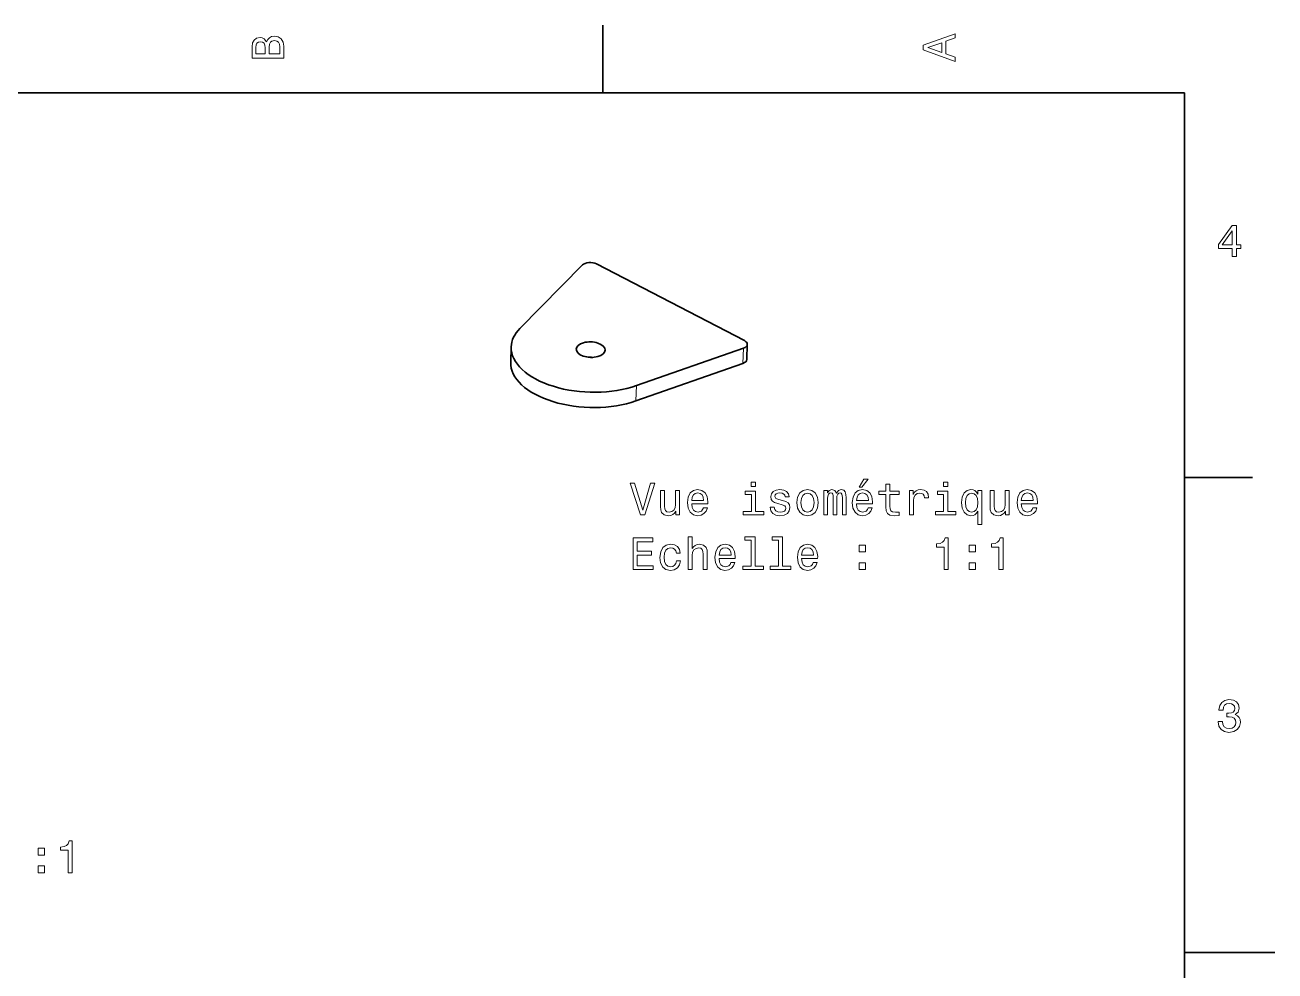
# Model space of a CAD drawing. Extents: x 0 to 297, y 0 to 210.
# Drawn here: x 158.8 to 297, y 103 to 207.5 of the extents above; entities that cross this region are included whole.
import ezdxf

# ---------------------------------------------------------------- set-up
doc = ezdxf.new("R2010")
doc.units = 0

msp = doc.modelspace()

# ---------------------------------------------------------------- linework, layer by layer
at = {"color": 7, "lineweight": 35, "ltscale": 0.1875}
for p, q in [((222.699997, 200), (222.699997, 207.5)), ((287, 157.5), (294.5, 157.5))]:
    msp.add_line(p, q, dxfattribs=at)
at = {"color": 7, "lineweight": 35}
for p, q in [((287, 200), (10, 200)), ((287, 10), (287, 200))]:
    msp.add_line(p, q, dxfattribs=at)
at = {"color": 7, "lineweight": 35, "ltscale": 0.460168}
msp.add_line((238.348145, 172.620438), (222.004547, 181.087692), dxfattribs=at)
at = {"color": 7, "lineweight": 35, "ltscale": 0.245769}
msp.add_line((213.544556, 173.969009), (220.43808, 180.977814), dxfattribs=at)
at = {"color": 7, "lineweight": 35, "ltscale": 0.042246}
for p, q in [((212.573303, 171.928299), (212.514389, 170.239471)), ((238.670471, 172.208755), (238.611542, 170.519928))]:
    msp.add_line(p, q, dxfattribs=at)
at = {"color": 7, "lineweight": 35, "ltscale": 0.313254}
for p, q in [((226.422272, 167.641891), (238.245422, 171.791382)), ((226.363373, 165.953064), (238.186523, 170.102554))]:
    msp.add_line(p, q, dxfattribs=at)
at = {"color": 7, "lineweight": 13, "ltscale": 0.042246}
for p, q in [((238.245422, 171.791382), (238.186523, 170.102554)), ((226.422272, 167.641891), (226.363373, 165.953064))]:
    msp.add_line(p, q, dxfattribs=at)
at = {"color": 7, "lineweight": 35, "ltscale": 0.25}
msp.add_line((287, 105), (297, 105), dxfattribs=at)
at = {"color": 7, "lineweight": 13}
for points in [[(185.542007, 205.630417), (185.249496, 205.983429), (185.052811, 206.074219), (184.81073, 206.104477), (184.432495, 206.03891), (184.160156, 205.842224), (183.993729, 205.524506), (183.933212, 205.080704), (183.933212, 203.835022), (187.433212, 203.835022), (187.433212, 205.151306), (187.36261, 205.620331), (187.155838, 205.968307), (186.828018, 206.185165), (186.384216, 206.260818), (186.08667, 206.215424), (185.839554, 206.094391), (185.65799, 205.897705)], [(261.633209, 203.466858), (261.633209, 203.930847), (260.604401, 204.298996), (260.604401, 205.695969), (261.633209, 206.064133), (261.633209, 206.538193), (258.128174, 205.257217), (258.128174, 204.742798)], [(185.385666, 204.984879), (185.385666, 204.298996), (184.351807, 204.298996), (184.351807, 205.025223), (184.382065, 205.297562), (184.472839, 205.489197), (184.629181, 205.605194), (184.86116, 205.645538), (185.093155, 205.600143), (185.254532, 205.479111), (185.355408, 205.272339)], [(187.014618, 205.095825), (187.014618, 204.298996), (185.809296, 204.298996), (185.809296, 205.050446), (185.844589, 205.368164), (185.9505, 205.595108), (186.132065, 205.731277), (186.394302, 205.776657), (186.671692, 205.731277), (186.863327, 205.605194), (186.979324, 205.393372)], [(260.17572, 204.460388), (258.632477, 205), (260.17572, 205.539627)], [(292.277374, 181.916794), (292.731262, 181.916794), (292.731262, 182.784225), (293.23056, 182.784225), (293.23056, 183.187683), (292.731262, 183.187683), (292.731262, 185.341141), (292.272339, 185.341141), (290.739197, 183.228027), (290.739197, 182.784225), (292.277374, 182.784225)], [(291.162842, 183.187683), (292.277374, 184.756134), (292.277374, 183.187683)], [(227.987289, 156.867203), (227.109756, 153.886642), (226.207031, 156.867203), (225.727921, 156.867203), (226.857605, 153.362152), (227.361923, 153.362152), (228.466385, 156.867203)], [(232.526184, 154.587662), (234.301407, 154.587662), (234.306442, 154.794434), (234.225754, 155.374405), (234.00386, 155.808121), (233.650833, 156.070358), (233.181808, 156.166183), (232.72287, 156.065323), (232.369843, 155.782898), (232.142899, 155.323975), (232.06221, 154.718781), (232.137863, 154.098465), (232.364807, 153.644577), (232.712784, 153.362152), (233.166687, 153.266327), (233.560059, 153.331894), (233.882813, 153.503357), (234.119843, 153.775696), (234.256012, 154.138809), (233.817261, 154.138809), (233.726471, 153.937073), (233.595352, 153.785782), (233.222153, 153.664749), (232.934692, 153.720215), (232.717834, 153.896729), (232.576614, 154.184204), (232.526184, 154.572525)], [(239.581665, 156.983185), (239.11264, 156.983185), (239.11264, 156.478867), (239.581665, 156.478867)], [(242.572296, 154.940689), (242.143631, 155.04155), (241.825897, 155.157547), (241.720001, 155.394577), (241.750259, 155.561005), (241.856155, 155.682037), (242.027634, 155.75769), (242.27475, 155.787949), (242.51178, 155.75769), (242.69838, 155.666901), (242.819412, 155.530746), (242.869843, 155.349182), (243.303574, 155.349182), (243.303574, 155.359268), (243.227921, 155.687073), (243.021149, 155.94429), (242.69838, 156.105667), (242.27475, 156.166183), (241.846069, 156.105667), (241.533386, 155.93924), (241.3367, 155.692123), (241.276184, 155.37944), (241.321579, 155.076843), (241.462784, 154.865036), (241.694778, 154.71373), (242.032669, 154.607834), (242.526917, 154.486786), (242.829498, 154.360718), (242.910187, 154.259842), (242.94046, 154.108551), (242.895065, 153.921951), (242.774033, 153.780746), (242.577347, 153.689957), (242.315094, 153.659698), (242.03772, 153.689957), (241.835983, 153.795868), (241.699829, 153.967346), (241.644348, 154.204376), (241.215668, 154.204376), (241.28627, 153.800919), (241.493042, 153.508408), (241.820862, 153.331894), (242.27475, 153.266327), (242.74881, 153.331894), (243.096802, 153.508408), (243.308609, 153.790833), (243.384262, 154.158981), (243.328781, 154.4767), (243.17244, 154.693558), (242.915237, 154.834778)], [(244.150833, 154.71373), (244.231522, 154.098465), (244.463501, 153.644577), (244.831665, 153.362152), (245.325897, 153.266327), (245.815094, 153.362152), (246.183258, 153.639526), (246.415237, 154.093414), (246.500977, 154.71373), (246.415237, 155.32901), (246.183258, 155.787949), (245.815094, 156.065323), (245.325897, 156.166183), (244.831665, 156.065323), (244.463501, 155.782898), (244.231522, 155.32901)], [(247.141464, 153.362152), (247.549973, 153.362152), (247.549973, 155.172668), (247.57518, 155.445007), (247.650833, 155.641693), (247.76683, 155.75769), (247.918121, 155.80307), (248.039154, 155.762726), (248.119843, 155.661865), (248.160202, 155.490387), (248.175323, 155.263443), (248.175323, 153.362152), (248.558609, 153.362152), (248.558609, 155.172668), (248.583832, 155.439957), (248.65947, 155.636642), (248.780518, 155.75769), (248.931808, 155.80307), (249.052841, 155.762726), (249.133545, 155.661865), (249.183975, 155.263443), (249.183975, 153.362152), (249.592468, 153.362152), (249.592468, 155.233185), (249.567261, 155.621521), (249.486572, 155.919067), (249.32518, 156.100632), (249.062927, 156.166183), (248.755295, 156.065323), (248.518265, 155.772812), (248.331665, 156.060272), (248.018982, 156.166183), (247.731522, 156.065323), (247.534836, 155.782898), (247.534836, 156.070358), (247.141464, 156.070358)], [(250.742325, 154.587662), (252.517548, 154.587662), (252.522583, 154.794434), (252.441895, 155.374405), (252.220001, 155.808121), (251.866974, 156.070358), (251.397949, 156.166183), (250.939011, 156.065323), (250.585983, 155.782898), (250.359039, 155.323975), (250.278351, 154.718781), (250.354004, 154.098465), (250.580948, 153.644577), (250.928925, 153.362152), (251.382813, 153.266327), (251.776184, 153.331894), (252.098953, 153.503357), (252.335983, 153.775696), (252.472153, 154.138809), (252.033386, 154.138809), (251.942612, 153.937073), (251.811493, 153.785782), (251.438293, 153.664749), (251.150833, 153.720215), (250.933975, 153.896729), (250.792755, 154.184204), (250.742325, 154.572525)], [(251.049957, 156.438522), (251.347519, 156.438522), (252.048523, 157.295868), (251.554291, 157.295868)], [(253.985123, 155.601349), (253.985123, 154.24472), (254.015381, 153.805954), (254.156586, 153.503357), (254.439011, 153.326843), (254.918121, 153.266327), (255.442612, 153.29155), (255.442612, 153.674835), (255.059326, 153.644577), (254.711349, 153.684921), (254.52475, 153.811005), (254.444061, 154.022812), (254.428925, 154.320358), (254.428925, 155.601349), (255.442612, 155.601349), (255.442612, 155.979584), (254.428925, 155.979584), (254.428925, 156.771378), (253.985123, 156.771378), (253.985123, 155.979584), (253.218552, 155.979584), (253.218552, 155.601349)], [(256.592468, 153.362152), (257.036285, 153.362152), (257.036285, 154.910416), (257.081665, 155.283615), (257.217834, 155.550919), (257.439728, 155.712296), (257.737274, 155.767776), (257.959198, 155.732468), (258.12561, 155.631607), (258.226471, 155.460129), (258.26178, 155.228149), (258.710632, 155.228149), (258.650116, 155.636642), (258.483673, 155.929153), (258.206299, 156.105667), (257.828064, 156.166183), (257.570862, 156.125839), (257.348969, 156.024979), (257.152283, 155.8535), (256.995941, 155.621521), (256.995941, 156.070358), (256.592468, 156.070358)], [(260.833832, 156.983185), (260.364807, 156.983185), (260.364807, 156.478867), (260.833832, 156.478867)], [(264.162354, 155.651779), (264.006012, 155.878723), (263.829498, 156.0401), (263.622742, 156.13089), (263.385681, 156.166183), (262.957031, 156.065323), (262.624176, 155.782898), (262.407318, 155.32901), (262.331665, 154.718781), (262.407318, 154.1035), (262.624176, 153.649612), (262.957031, 153.362152), (263.385681, 153.266327), (263.622742, 153.296585), (263.824463, 153.382324), (264.000977, 153.538666), (264.162354, 153.775696), (264.162354, 152.313156), (264.606171, 152.313156), (264.606171, 156.070358), (264.162354, 156.070358)], [(268.958466, 154.587662), (270.733673, 154.587662), (270.738708, 154.794434), (270.65802, 155.374405), (270.436127, 155.808121), (270.083099, 156.070358), (269.614075, 156.166183), (269.155151, 156.065323), (268.802124, 155.782898), (268.575165, 155.323975), (268.494476, 154.718781), (268.570129, 154.098465), (268.797089, 153.644577), (269.14505, 153.362152), (269.598938, 153.266327), (269.99231, 153.331894), (270.315094, 153.503357), (270.552124, 153.775696), (270.688293, 154.138809), (270.249512, 154.138809), (270.158752, 153.937073), (270.027618, 153.785782), (269.654419, 153.664749), (269.366974, 153.720215), (269.150116, 153.896729), (269.008881, 154.184204), (268.958466, 154.572525)], [(231.189728, 156.070358), (230.745926, 156.070358), (230.745926, 154.506958), (230.695496, 154.14386), (230.54924, 153.881607), (230.322296, 153.720215), (230.02475, 153.669785), (229.78772, 153.710129), (229.636414, 153.831177), (229.55069, 154.037949), (229.530518, 154.330444), (229.530518, 156.070358), (229.0867, 156.070358), (229.0867, 154.2901), (229.101837, 153.932037), (229.197662, 153.634491), (229.490173, 153.362152), (229.959183, 153.266327), (230.211349, 153.301636), (230.428207, 153.39241), (230.614807, 153.548752), (230.766098, 153.775696), (230.766098, 153.362152), (231.189728, 153.362152)], [(232.526184, 154.960861), (232.581665, 155.308838), (232.717834, 155.56604), (232.924606, 155.722382), (233.196945, 155.777863), (233.464233, 155.722382), (233.671005, 155.56604), (233.797089, 155.308838), (233.842468, 154.960861)], [(239.566528, 153.735352), (239.566528, 155.979584), (238.426758, 155.979584), (238.426758, 155.601349), (239.122726, 155.601349), (239.122726, 153.735352), (238.214951, 153.735352), (238.214951, 153.362152), (240.484406, 153.362152), (240.484406, 153.735352)], [(244.604721, 154.718781), (244.650116, 155.172668), (244.791321, 155.500488), (245.018265, 155.702209), (245.325897, 155.772812), (245.628494, 155.702209), (245.855438, 155.505524), (245.996643, 155.172668), (246.047089, 154.718781), (245.996643, 154.259842), (245.855438, 153.926987), (245.628494, 153.725266), (245.325897, 153.659698), (245.018265, 153.725266), (244.791321, 153.926987), (244.650116, 154.259842)], [(250.742325, 154.960861), (250.797806, 155.308838), (250.933975, 155.56604), (251.140747, 155.722382), (251.413086, 155.777863), (251.680374, 155.722382), (251.887146, 155.56604), (252.013214, 155.308838), (252.058609, 154.960861)], [(260.818695, 153.735352), (260.818695, 155.979584), (259.678925, 155.979584), (259.678925, 155.601349), (260.374878, 155.601349), (260.374878, 153.735352), (259.467102, 153.735352), (259.467102, 153.362152), (261.736572, 153.362152), (261.736572, 153.735352)], [(262.785553, 154.718781), (262.830933, 155.167633), (262.972168, 155.495438), (263.18396, 155.697174), (263.461334, 155.767776), (263.753845, 155.697174), (263.975769, 155.500488), (264.106873, 155.172668), (264.157318, 154.718781), (264.106873, 154.259842), (263.975769, 153.932037), (263.753845, 153.730301), (263.461334, 153.664749), (263.18396, 153.730301), (262.972168, 153.932037), (262.830933, 154.264893)], [(267.622009, 156.070358), (267.178192, 156.070358), (267.178192, 154.506958), (267.127777, 154.14386), (266.981506, 153.881607), (266.754578, 153.720215), (266.457031, 153.669785), (266.220001, 153.710129), (266.068695, 153.831177), (265.982971, 154.037949), (265.962769, 154.330444), (265.962769, 156.070358), (265.518982, 156.070358), (265.518982, 154.2901), (265.534119, 153.932037), (265.629944, 153.634491), (265.922424, 153.362152), (266.391449, 153.266327), (266.643616, 153.301636), (266.860474, 153.39241), (267.047089, 153.548752), (267.198364, 153.775696), (267.198364, 153.362152), (267.622009, 153.362152)], [(268.958466, 154.960861), (269.013947, 155.308838), (269.150116, 155.56604), (269.356873, 155.722382), (269.629211, 155.777863), (269.896515, 155.722382), (270.103271, 155.56604), (270.22937, 155.308838), (270.27475, 154.960861)], [(226.05069, 147.315323), (228.269699, 147.315323), (228.269699, 147.738953), (226.514664, 147.738953), (226.514664, 148.924118), (228.078064, 148.924118), (228.078064, 149.342697), (226.514664, 149.342697), (226.514664, 150.391693), (228.229355, 150.391693), (228.229355, 150.815323), (226.05069, 150.815323)], [(232.137863, 147.315323), (232.581665, 147.315323), (232.581665, 148.878723), (232.62706, 149.236786), (232.7733, 149.499039), (233.000259, 149.660431), (233.302841, 149.720947), (233.544922, 149.670517), (233.696213, 149.534348), (233.771866, 149.307404), (233.797089, 149.004807), (233.797089, 147.315323), (234.240891, 147.315323), (234.240891, 149.095581), (234.220718, 149.453644), (234.129929, 149.751205), (233.832382, 150.023529), (233.368408, 150.119354), (233.116241, 150.084061), (232.899384, 149.988235), (232.717834, 149.836929), (232.581665, 149.630157), (232.581665, 150.936356), (232.137863, 150.936356)], [(239.092468, 150.563156), (239.092468, 147.688522), (238.179642, 147.688522), (238.179642, 147.315323), (240.444061, 147.315323), (240.444061, 147.688522), (239.53627, 147.688522), (239.53627, 150.936356), (238.3965, 150.936356), (238.3965, 150.563156)], [(242.128494, 150.563156), (242.128494, 147.688522), (241.215668, 147.688522), (241.215668, 147.315323), (243.480072, 147.315323), (243.480072, 147.688522), (242.572296, 147.688522), (242.572296, 150.936356), (241.432526, 150.936356), (241.432526, 150.563156)], [(260.415222, 147.315323), (260.874176, 147.315323), (260.874176, 150.840546), (260.531219, 150.840546), (260.44046, 150.532898), (260.258911, 150.326126), (259.981506, 150.205093), (259.598236, 150.164749), (259.598236, 149.806671), (260.415222, 149.806671)], [(266.487274, 147.315323), (266.946228, 147.315323), (266.946228, 150.840546), (266.603271, 150.840546), (266.512512, 150.532898), (266.330933, 150.326126), (266.053558, 150.205093), (265.670288, 150.164749), (265.670288, 149.806671), (266.487274, 149.806671)], [(230.826614, 149.125839), (231.265381, 149.125839), (231.174606, 149.529297), (230.957748, 149.847031), (230.619843, 150.043716), (230.181091, 150.119354), (229.696945, 150.018494), (229.328781, 149.736069), (229.096802, 149.277145), (229.016098, 148.661865), (229.091751, 148.051636), (229.318695, 147.597748), (229.676758, 147.315323), (230.165955, 147.219498), (230.59967, 147.295151), (230.937576, 147.506958), (231.169556, 147.839813), (231.270432, 148.283615), (230.846802, 148.283615), (230.771149, 148.001205), (230.629929, 147.789383), (230.428207, 147.658264), (230.181091, 147.61792), (229.873459, 147.683472), (229.65155, 147.885208), (229.515381, 148.213013), (229.469986, 148.677002), (229.515381, 149.13089), (229.656586, 149.458694), (229.883545, 149.660431), (230.181091, 149.731033), (230.443329, 149.685638), (230.640015, 149.569641), (230.771149, 149.378006)], [(235.56221, 148.540833), (237.337433, 148.540833), (237.342468, 148.747604), (237.26178, 149.327576), (237.039871, 149.761292), (236.686859, 150.023529), (236.217834, 150.119354), (235.758896, 150.018494), (235.405869, 149.736069), (235.178925, 149.277145), (235.098236, 148.671951), (235.173889, 148.051636), (235.400833, 147.597748), (235.74881, 147.315323), (236.202698, 147.219498), (236.596069, 147.285065), (236.918839, 147.456528), (237.155869, 147.728867), (237.292038, 148.09198), (236.853271, 148.09198), (236.762497, 147.890244), (236.631378, 147.738953), (236.258179, 147.61792), (235.970718, 147.673386), (235.75386, 147.849899), (235.61264, 148.137375), (235.56221, 148.525696)], [(235.56221, 148.914032), (235.617691, 149.262009), (235.75386, 149.519211), (235.960632, 149.675552), (236.232956, 149.731033), (236.500259, 149.675552), (236.707031, 149.519211), (236.833099, 149.262009), (236.878494, 148.914032)], [(244.670288, 148.540833), (246.445496, 148.540833), (246.450546, 148.747604), (246.369843, 149.327576), (246.147949, 149.761292), (245.794922, 150.023529), (245.325897, 150.119354), (244.866974, 150.018494), (244.513947, 149.736069), (244.287003, 149.277145), (244.206299, 148.671951), (244.281952, 148.051636), (244.508896, 147.597748), (244.856888, 147.315323), (245.310776, 147.219498), (245.704147, 147.285065), (246.026917, 147.456528), (246.263947, 147.728867), (246.400116, 148.09198), (245.961349, 148.09198), (245.870575, 147.890244), (245.739441, 147.738953), (245.366241, 147.61792), (245.078781, 147.673386), (244.861923, 147.849899), (244.720718, 148.137375), (244.670288, 148.525696)], [(244.670288, 148.914032), (244.725754, 149.262009), (244.861923, 149.519211), (245.068695, 149.675552), (245.341034, 149.731033), (245.608322, 149.675552), (245.815094, 149.519211), (245.941177, 149.262009), (245.986572, 148.914032)], [(251.049957, 149.272095), (251.745926, 149.272095), (251.745926, 150.023529), (251.049957, 150.023529)], [(263.194061, 149.272095), (263.890015, 149.272095), (263.890015, 150.023529), (263.194061, 150.023529)], [(251.049957, 147.315323), (251.745926, 147.315323), (251.745926, 148.066757), (251.049957, 148.066757)], [(263.194061, 147.315323), (263.890015, 147.315323), (263.890015, 148.066757), (263.194061, 148.066757)], [(290.729126, 130.51622), (290.729126, 130.480911), (290.809814, 129.996765), (291.046844, 129.633652), (291.420044, 129.401657), (291.914276, 129.315933), (292.438782, 129.401657), (292.832153, 129.623566), (293.08429, 129.976593), (293.175079, 130.430481), (293.134735, 130.728027), (293.023773, 130.970108), (292.842224, 131.156708), (292.600159, 131.292877), (292.927948, 131.565216), (293.043945, 131.998932), (292.968292, 132.392303), (292.751434, 132.68985), (292.398407, 132.87645), (291.914276, 132.942017), (291.460388, 132.861313), (291.112396, 132.63942), (290.885468, 132.286392), (290.809814, 131.817368), (290.809814, 131.782074), (291.258636, 131.782074), (291.299011, 132.104828), (291.430115, 132.336823), (291.641937, 132.478027), (291.939484, 132.528473), (292.201721, 132.488113), (292.393372, 132.382217), (292.509369, 132.210739), (292.554749, 131.97876), (292.509369, 131.731628), (292.388336, 131.565216), (292.176514, 131.46434), (291.889069, 131.434082), (291.692383, 131.439133), (291.692383, 131.04071), (291.939484, 131.050797), (292.257202, 131.005417), (292.494232, 130.884369), (292.635468, 130.687683), (292.685883, 130.430481), (292.630402, 130.13797), (292.484161, 129.921112), (292.252167, 129.784943), (291.944519, 129.739563), (291.626801, 129.789993), (291.394806, 129.941284), (291.248566, 130.183365), (291.193085, 130.51622)], [(160.295776, 115.759895), (160.99173, 115.759895), (160.99173, 116.511337), (160.295776, 116.511337)], [(163.588989, 113.803123), (164.047928, 113.803123), (164.047928, 117.328339), (163.704987, 117.328339), (163.614212, 117.020706), (163.432648, 116.813934), (163.155273, 116.692894), (162.771988, 116.65255), (162.771988, 116.294479), (163.588989, 116.294479)], [(160.295776, 113.803123), (160.99173, 113.803123), (160.99173, 114.554565), (160.295776, 114.554565)]]:
    msp.add_lwpolyline(points, close=True, dxfattribs=at)
at = {"color": 7, "lineweight": 35}
for centre, major_axis, start_param, end_param in [((221.327087, 180.71109), (-0.99939, 0.034859), 3.9863591791, 5.8270905354), ((221.36795, 171.621704), (-8.794655, 0.306763), 5.8270905354, 6.2832211439), ((221.36795, 171.621704), (-8.794655, 0.306763), 0.0000358367, 2.2015723355), ((221.36795, 171.621704), (-1.59903, 0.055779), 0.0000346733, 3.1416273269), ((221.36795, 171.621704), (-1.59903, 0.055779), 4.2174463062, 6.2832199805), ((221.36795, 171.621704), (-1.59903, 0.055779), 3.1416273269, 4.2174463062), ((237.671066, 172.243637), (-0.99939, 0.034859), 2.2015723355, 3.1415535869), ((237.671066, 172.243637), (-0.99939, 0.034859), 3.1415535869, 3.9868775342), ((221.309052, 169.932877), (-8.794655, 0.306763), 0.0000358367, 2.2015723355), ((221.309052, 169.932877), (-1.59903, 0.055779), 4.5520694725, 4.8727339458), ((237.612152, 170.55481), (-0.99939, 0.034859), 2.2015723355, 3.1415535869)]:
    msp.add_ellipse(centre, major_axis=major_axis, ratio=0.534882, start_param=start_param, end_param=end_param, dxfattribs=at)

doc.saveas('drawing.dxf')
